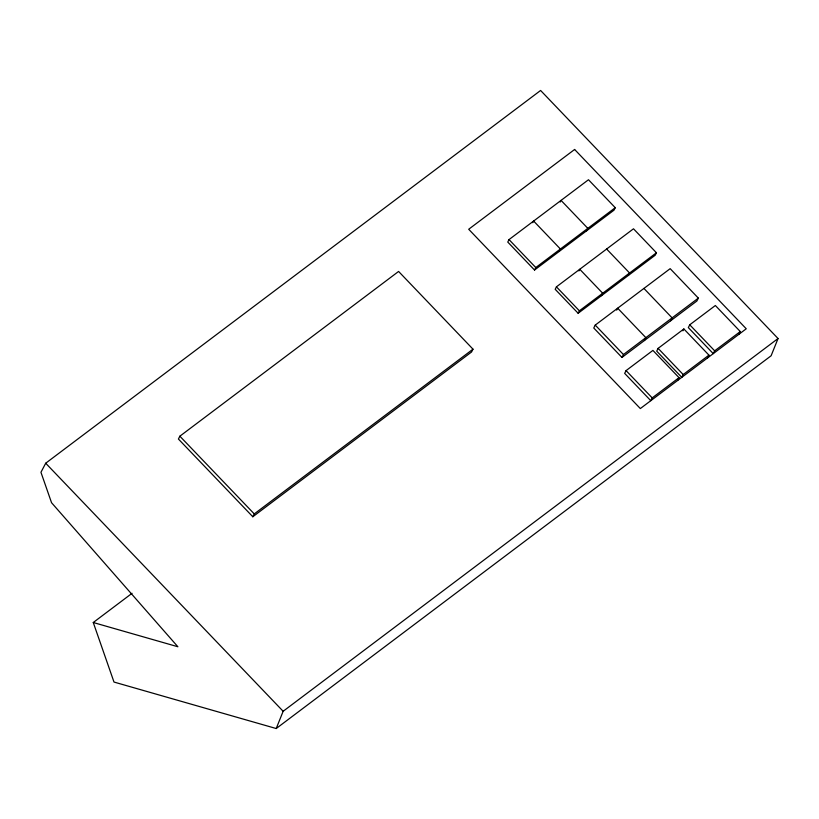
<?xml version="1.0" encoding="UTF-8"?>
<svg xmlns="http://www.w3.org/2000/svg" width="819" height="819" viewBox="0 0 819 819"><rect width="100%" height="100%" fill="white"/><g stroke="black" fill="none" stroke-linecap="round" stroke-linejoin="round"><path stroke-width="1.23" d="M276.208 728.531L283.149 711.281L778.05 338.523L540.601 90.469L45.7 463.226L40.95 472.287L51.546 502.712L177.877 646.754L93.264 622.512L113.995 682.053L276.208 728.531L771.109 355.774L778.05 338.523M179.863 436.199L178.419 439.035L252.815 516.758L471.549 352.006L472.993 349.17L398.597 271.447L179.863 436.199L254.259 513.912L252.815 516.758M509.019 239.588L507.77 242.066L534.531 270.024L613.994 210.176L615.253 207.698L588.482 179.74L509.019 239.588L535.79 267.547L534.531 270.024M532.79 222.707L533.63 221.048L560.401 249.007L559.142 251.484M560.216 202.047L561.056 200.389L587.827 228.358L586.568 230.835M556.429 286.845L555.19 289.302L578.132 313.267L655.19 255.231L656.439 252.774L633.496 228.798L556.429 286.845L579.381 310.81L578.132 313.267M578.931 270.905L579.76 269.267L602.712 293.243L601.463 295.7M595.239 325.102L593.765 327.999L621.959 357.442L696.887 301.013L698.351 298.116L670.167 268.663L595.239 325.102L623.433 354.545L621.959 357.442M628.327 275.471L629.576 273.003L606.633 249.037M616.697 310.135L617.669 308.2L645.863 337.653L644.399 340.55M626.074 370.608L624.662 373.392L650.788 400.675L652.2 397.901L679.033 377.682L652.917 350.399L626.074 370.608L652.2 397.901M670.638 320.782L672.112 317.885L643.918 288.431M658.118 348.362L656.715 351.146L681.777 377.334L683.189 374.549L708.947 355.149L683.875 328.962L658.118 348.362L683.189 374.549M682.933 330.815L683.875 328.962M689.741 324.805L688.329 327.59L713.257 353.624L714.67 350.839L740.284 331.552L715.356 305.518L689.741 324.805L714.67 350.839M677.62 380.466L679.033 377.682M707.534 357.934L708.947 355.149M738.871 334.336L740.284 331.552M535.79 267.547L615.253 207.698M93.264 622.512L132.043 593.304M254.259 513.912L472.993 349.17M579.381 310.81L656.439 252.774M623.433 354.545L698.351 298.116M45.7 463.226L283.149 711.281M574.621 149.468L468.693 229.259L640.335 408.558L746.252 328.777L574.621 149.468"/></g></svg>
